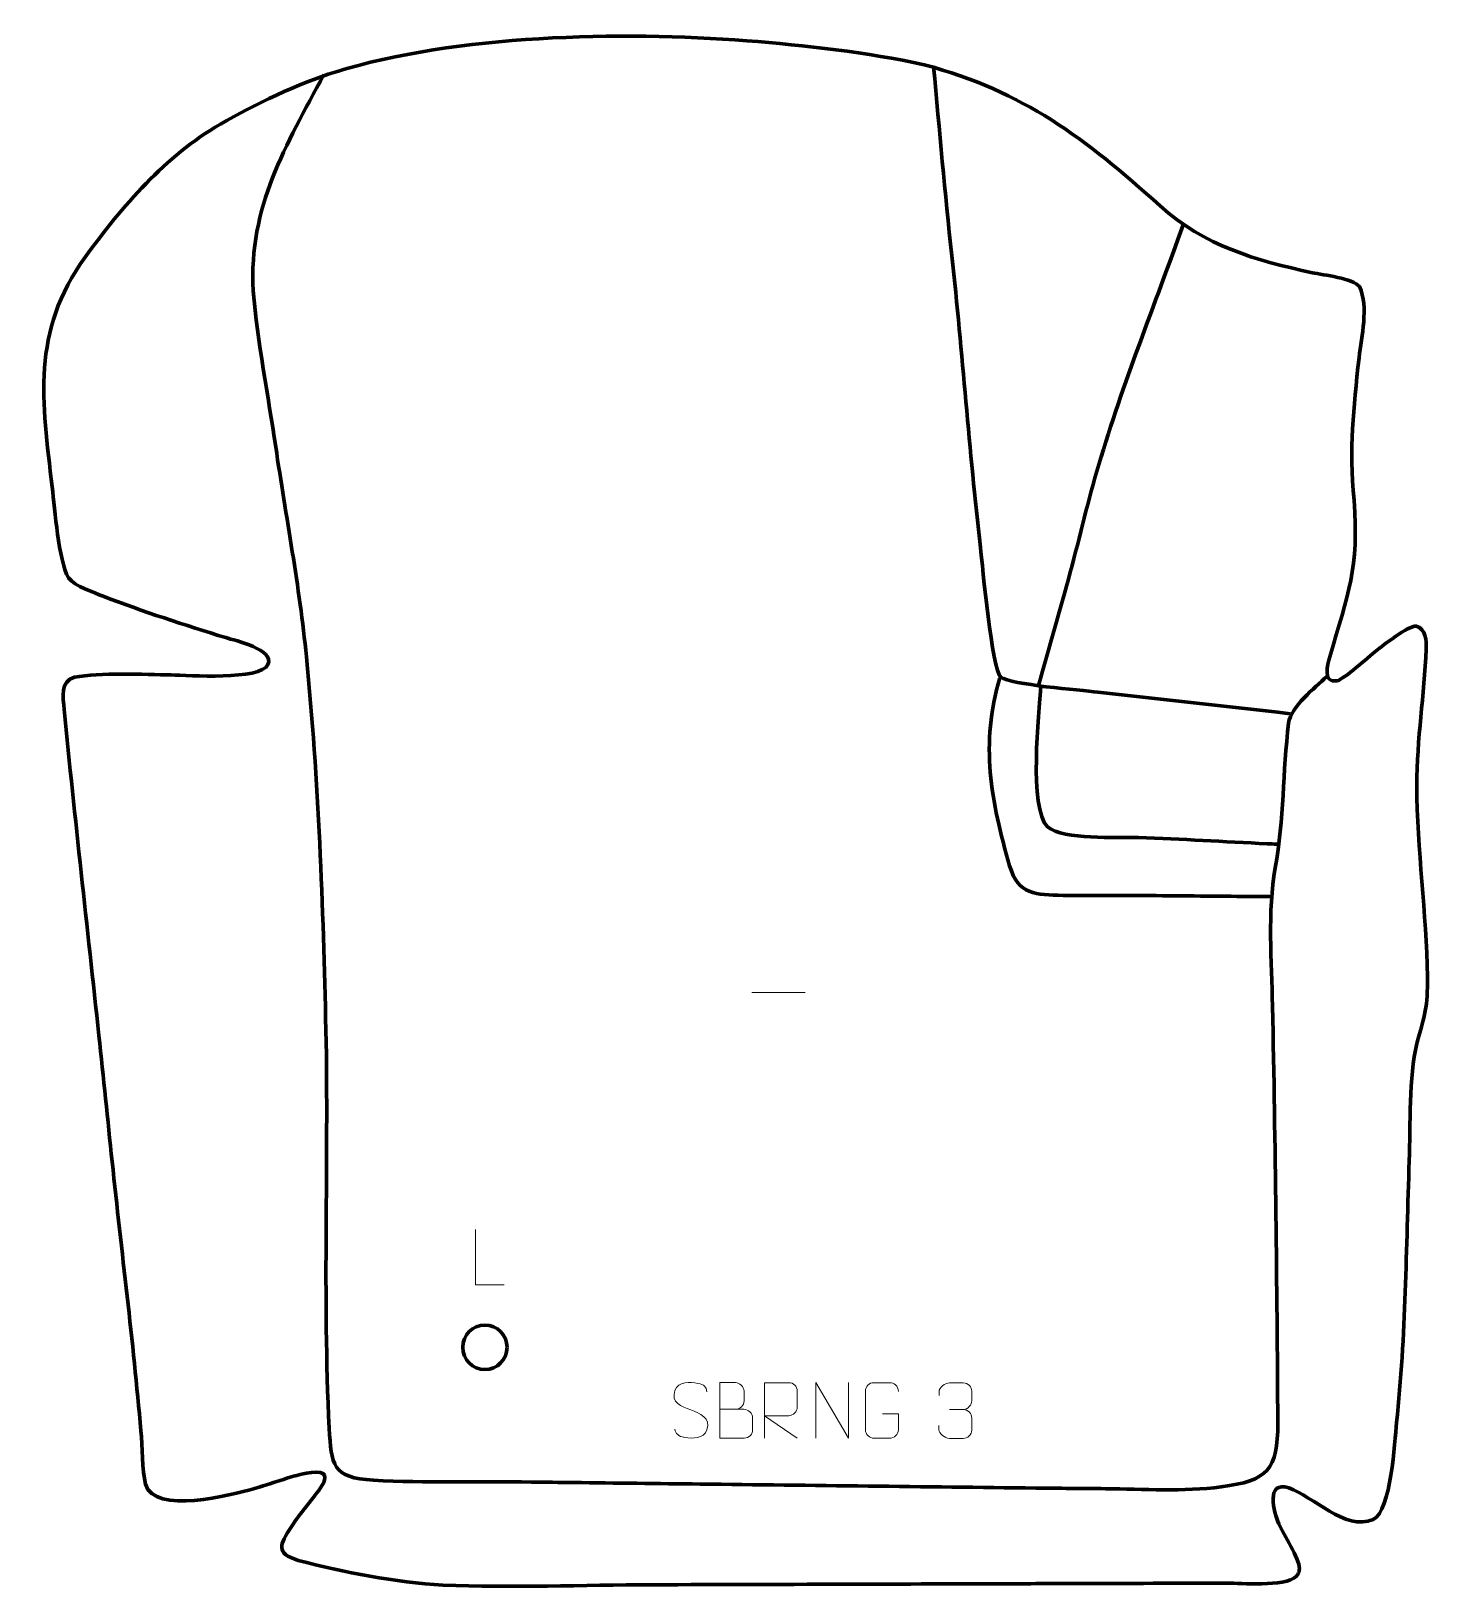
# Model space of a CAD drawing. Header units: millimetres. Extents: x 980 to 1608, y 210 to 910.
import ezdxf

# ---------------------------------------------------------------- set-up
doc = ezdxf.new("R2010")
doc.units = ezdxf.units.MM
doc.header["$MEASUREMENT"] = 0
doc.layers.add('layer 2', color=7, linetype='Continuous')
doc.layers.add('layer 3', color=7, linetype='Continuous')

msp = doc.modelspace()

# ---------------------------------------------------------------- linework, layer by layer
at = {"layer": 'layer 2', "color": 142, "lineweight": 200}
msp.add_ellipse((1184.3745, 318.4096), major_axis=(9.9553, 0), ratio=0.99998996, dxfattribs=at)
at = {"layer": 'layer 2', "color": 142, "lineweight": 158}
for points, knots in [([(1562.7609, 619.9667), (1557.2683, 614.8366), (1546.8024, 606.6649), (1545.6094, 599.0516), (1545.6094, 599.0516), (1542.9492, 577.2151), (1543.6276, 555.8535), (1539.5854, 534.0438), (1539.5854, 534.0438), (1536.1287, 514.3065), (1537.971, 491.9337), (1538.3947, 471.8017), (1538.3947, 471.8017), (1539.6686, 409.3482), (1540.4009, 346.776), (1540.7554, 284.3098), (1540.7554, 284.3098), (1540.8232, 263.4223), (1536.2986, 258.4264), (1515.2775, 255.6701), (1515.2775, 255.6701), (1498.4356, 253.4617), (1480.2882, 254.597), (1463.2845, 254.848), (1463.2845, 254.848), (1452.8488, 254.9491), (1442.4131, 255.0071), (1431.9775, 255.1285), (1431.9775, 255.1285), (1381.6969, 255.725), (1331.4163, 256.3215), (1281.1357, 256.9179), (1281.1357, 256.9179), (1262.1618, 257.143), (1243.188, 257.3681), (1224.2142, 257.5932), (1224.2142, 257.5932), (1217.8896, 257.6682), (1211.5649, 257.7432), (1205.2404, 257.8183), (1205.2404, 257.8183), (1181.8341, 258.0538), (1157.5528, 257.4372), (1134.2664, 258.6477), (1134.2664, 258.6477), (1115.5808, 259.7102), (1115.3719, 265.592), (1114.3562, 282.0764), (1114.3562, 282.0764), (1111.4139, 341.4898), (1114.1085, 401.4384), (1112.8969, 461.0335), (1112.8969, 461.0335), (1111.6074, 516.5472), (1109.5994, 573.6323), (1104.1252, 628.8671), (1104.1252, 628.8671), (1101.0159, 660.2402), (1094.9348, 692.0889), (1090.3126, 723.3742), (1090.3126, 723.3742), (1086.8812, 746.2879), (1082.2385, 770.4792), (1080.192, 793.4269), (1080.192, 793.4269), (1078.1432, 831.4184), (1094.9219, 858.6316), (1111.9903, 890.7836)], [0, 0, 0, 0, 0.05555556, 0.05555556, 0.05555556, 0.05555556, 0.11111111, 0.11111111, 0.11111111, 0.11111111, 0.16666667, 0.16666667, 0.16666667, 0.16666667, 0.22222222, 0.22222222, 0.22222222, 0.22222222, 0.27777778, 0.27777778, 0.27777778, 0.27777778, 0.33333333, 0.33333333, 0.33333333, 0.33333333, 0.38888889, 0.38888889, 0.38888889, 0.38888889, 0.44444444, 0.44444444, 0.44444444, 0.44444444, 0.5, 0.5, 0.5, 0.5, 0.55555556, 0.55555556, 0.55555556, 0.55555556, 0.61111111, 0.61111111, 0.61111111, 0.61111111, 0.66666667, 0.66666667, 0.66666667, 0.66666667, 0.72222222, 0.72222222, 0.72222222, 0.72222222, 0.77777778, 0.77777778, 0.77777778, 0.77777778, 0.83333333, 0.83333333, 0.83333333, 0.83333333, 0.88888889, 0.88888889, 0.88888889, 0.88888889, 1, 1, 1, 1]), ([(1386.0595, 894.103), (1388.6674, 865.7452), (1391.1427, 837.4979), (1394.2517, 809.1843), (1394.2517, 809.1843), (1399.0219, 765.5041), (1402.0238, 721.8433), (1407.1339, 678.1165), (1407.1339, 678.1165), (1408.0182, 669.8749), (1412.2218, 622.9523), (1416.3258, 619.7537), (1416.3258, 619.7537), (1420.6427, 616.3892), (1451.822, 613.9239), (1459.8791, 613.0197), (1459.8791, 613.0197), (1488.6686, 609.7886), (1517.458, 606.5569), (1546.2474, 603.3258)], [0, 0, 0, 0, 0.16666667, 0.16666667, 0.16666667, 0.16666667, 0.33333333, 0.33333333, 0.33333333, 0.33333333, 0.5, 0.5, 0.5, 0.5, 0.66666667, 0.66666667, 0.66666667, 0.66666667, 1, 1, 1, 1]), ([(1498.2279, 823.1368), (1485.5618, 787.6254), (1471.0158, 751.4416), (1460.2928, 715.4084), (1460.2928, 715.4084), (1455.6146, 699.5802), (1451.8033, 683.0249), (1447.4926, 666.9967), (1447.4926, 666.9967), (1442.9023, 649.9544), (1438.0124, 632.9997), (1433.2371, 616.0091)], [0, 0, 0, 0, 0.25, 0.25, 0.25, 0.25, 0.5, 0.5, 0.5, 0.5, 1, 1, 1, 1]), ([(1415.8648, 619.4812), (1406.8448, 589.8623), (1411.8947, 563.9101), (1420.2332, 534.9224), (1420.2332, 534.9224), (1424.0508, 521.6507), (1431.9534, 522.0222), (1444.2135, 521.641), (1444.2135, 521.641), (1453.4272, 521.3546), (1462.685, 521.6861), (1471.9091, 521.6233), (1471.9091, 521.6233), (1487.0599, 521.4919), (1502.2108, 521.3601), (1517.3616, 521.2287), (1517.3616, 521.2287), (1523.99, 521.1713), (1530.6185, 521.1139), (1537.247, 521.0564)], [0, 0, 0, 0, 0.16666667, 0.16666667, 0.16666667, 0.16666667, 0.33333333, 0.33333333, 0.33333333, 0.33333333, 0.5, 0.5, 0.5, 0.5, 0.66666667, 0.66666667, 0.66666667, 0.66666667, 1, 1, 1, 1]), ([(1434.3065, 615.8891), (1433.3367, 603.4936), (1428.7489, 560.8899), (1437.263, 552.4217), (1437.263, 552.4217), (1444.7244, 546.4868), (1468.0044, 547.9587), (1478.173, 547.6059), (1478.173, 547.6059), (1497.4445, 546.9373), (1516.7029, 545.7502), (1535.9652, 544.8504), (1535.9652, 544.8504), (1535.9652, 544.8504), (1536.9089, 544.8063), (1536.9089, 544.8063), (1536.9089, 544.8063), (1538.4847, 544.7331), (1540.0606, 544.6599), (1541.6365, 544.5868)], [0, 0, 0, 0, 0.16666667, 0.16666667, 0.16666667, 0.16666667, 0.33333333, 0.33333333, 0.33333333, 0.33333333, 0.5, 0.5, 0.5, 0.5, 0.66666667, 0.66666667, 0.66666667, 0.66666667, 1, 1, 1, 1])]:
    msp.add_open_spline(points, degree=3, knots=knots, dxfattribs=at)
at = {"layer": 'layer 3', "color": 242, "lineweight": 158}
msp.add_open_spline([(1302.0728, 905.9027), (1328.2693, 903.803), (1356.1668, 900.7179), (1381.8297, 895.1197), (1381.8297, 895.1197), (1426.8927, 882.9761), (1453.898, 862.1981), (1487.863, 831.6181), (1487.863, 831.6181), (1507.8098, 813.6593), (1530.7432, 807.1809), (1556.327, 801.576), (1556.327, 801.576), (1561.0927, 800.6238), (1574.7005, 799.0388), (1577.4501, 795.3334), (1577.4501, 795.3334), (1581.7082, 785.918), (1578.3631, 773.3941), (1577.2798, 763.297), (1577.2798, 763.297), (1574.7331, 739.7226), (1572.8394, 723.2986), (1575.051, 699.324), (1575.051, 699.324), (1577.3352, 668.6181), (1572.4085, 657.3376), (1564.1025, 628.8884), (1564.1025, 628.8884), (1563.1049, 625.4714), (1560.8377, 617.1087), (1567.2539, 618.0392), (1567.2539, 618.0392), (1570.8453, 618.9877), (1581.0715, 628.5001), (1585.0075, 631.5902), (1585.0075, 631.5902), (1588.1093, 634.0255), (1599.3282, 642.9443), (1602.9409, 642.6714), (1602.9409, 642.6714), (1607.3904, 641.3467), (1607.552, 636.3731), (1607.455, 632.3861), (1607.455, 632.3861), (1606.5728, 611.6605), (1603.3267, 592.0104), (1603.2208, 570.9844), (1603.2208, 570.9844), (1603.4637, 542.1409), (1607.5243, 513.6623), (1608.0263, 485.0438), (1608.0263, 485.0438), (1608.2132, 471.3272), (1606.8431, 467.8264), (1603.2349, 454.9804), (1603.2349, 454.9804), (1599.6285, 439.6661), (1600.446, 418.4363), (1599.852, 402.277), (1599.852, 402.277), (1598.4338, 363.0218), (1598.364, 323.6274), (1594.1424, 284.5391), (1594.1424, 284.5391), (1593.2495, 275.534), (1591.772, 245.2774), (1583.6713, 240.9481), (1583.6713, 240.9481), (1570.9086, 235.749), (1556.6171, 251.448), (1545.6684, 255.1705), (1545.6684, 255.1705), (1535.1345, 258.7518), (1539.0074, 244.1472), (1541.1905, 239.0989), (1541.1905, 239.0989), (1543.4182, 233.9473), (1550.5379, 223.655), (1550.4477, 218.9017), (1550.4477, 218.9017), (1550.4283, 217.8817), (1550.2583, 217.4078), (1549.8692, 216.4907), (1549.8692, 216.4907), (1546.8312, 210.5552), (1525.9505, 212.2754), (1519.707, 212.3413), (1519.707, 212.3413), (1517.9853, 212.3595), (1516.2649, 212.3719), (1514.5433, 212.3771), (1514.5433, 212.3771), (1491.7877, 212.3119), (1469.0321, 212.2467), (1446.2765, 212.1815), (1446.2765, 212.1815), (1439.9554, 212.1634), (1433.6344, 212.1452), (1427.3134, 212.1271), (1427.3134, 212.1271), (1402.3455, 212.0555), (1377.3776, 211.984), (1352.4096, 211.9125), (1352.4096, 211.9125), (1321.4367, 211.8237), (1290.4637, 211.735), (1259.4908, 211.6462), (1259.4908, 211.6462), (1228.4406, 211.5205), (1196.4045, 210.2485), (1165.4731, 211.5283), (1165.4731, 211.5283), (1144.297, 212.6556), (1120.877, 217.2279), (1100.3562, 222.6281), (1100.3562, 222.6281), (1090.0062, 225.8906), (1092.1601, 229.6425), (1097.2998, 237.6152), (1097.2998, 237.6152), (1101.6086, 244.2196), (1105.894, 249.0559), (1110.5258, 255.1853), (1110.5258, 255.1853), (1115.3084, 262.6178), (1110.6459, 263.0145), (1104.0952, 261.7783), (1104.0952, 261.7783), (1096.78, 260.3977), (1087.9021, 256.8936), (1080.4037, 254.7756), (1080.4037, 254.7756), (1070.7275, 252.1435), (1035.5285, 242.9161), (1031.8136, 256.8499), (1031.8136, 256.8499), (1030.3087, 263.1754), (1030.351, 273.8563), (1029.7377, 280.8997), (1029.7377, 280.8997), (1026.19, 321.1977), (1021.0456, 361.6557), (1016.7986, 401.9392), (1016.7986, 401.9392), (1014.8081, 420.8197), (1012.8175, 439.7003), (1010.8271, 458.5809), (1010.8271, 458.5809), (1005.6626, 507.4571), (999.9834, 556.3091), (995.2272, 605.2236), (995.2272, 605.2236), (994.6972, 610.6743), (993.4249, 617.9329), (999.946, 619.6865), (999.946, 619.6865), (1010.9256, 621.9117), (1031.4239, 620.9213), (1043.2877, 620.721), (1043.2877, 620.721), (1050.9425, 620.5916), (1083.4329, 618.2153), (1086.8411, 625.3745), (1086.8411, 625.3745), (1090.0479, 632.1106), (1072.2403, 636.2113), (1067.8288, 637.5052), (1067.8288, 637.5052), (1049.7732, 642.9881), (1030.3657, 649.3844), (1012.8058, 656.1459), (1012.8058, 656.1459), (1008.5401, 657.7885), (999.9936, 660.6395), (997.1682, 664.3611), (997.1682, 664.3611), (992.6072, 672.8466), (991.1145, 694.7271), (989.8525, 705.2466), (989.8525, 705.2466), (985.2095, 743.7375), (980.3852, 775.0424), (1004.6679, 808.603), (1004.6679, 808.603), (1021.3434, 831.6499), (1040.6685, 853.924), (1065.4741, 868.4244), (1065.4741, 868.4244), (1080.4223, 877.1626), (1100.5529, 886.7587), (1117.0681, 891.8471), (1117.0681, 891.8471), (1171.8441, 908.7236), (1244.9886, 910.2238), (1302.0728, 905.9027)], degree=3, knots=[0, 0, 0, 0, 0.02, 0.02, 0.02, 0.02, 0.04, 0.04, 0.04, 0.04, 0.06, 0.06, 0.06, 0.06, 0.08, 0.08, 0.08, 0.08, 0.1, 0.1, 0.1, 0.1, 0.12, 0.12, 0.12, 0.12, 0.14, 0.14, 0.14, 0.14, 0.16, 0.16, 0.16, 0.16, 0.18, 0.18, 0.18, 0.18, 0.2, 0.2, 0.2, 0.2, 0.22, 0.22, 0.22, 0.22, 0.24, 0.24, 0.24, 0.24, 0.26, 0.26, 0.26, 0.26, 0.28, 0.28, 0.28, 0.28, 0.3, 0.3, 0.3, 0.3, 0.32, 0.32, 0.32, 0.32, 0.34, 0.34, 0.34, 0.34, 0.36, 0.36, 0.36, 0.36, 0.38, 0.38, 0.38, 0.38, 0.4, 0.4, 0.4, 0.4, 0.42, 0.42, 0.42, 0.42, 0.44, 0.44, 0.44, 0.44, 0.46, 0.46, 0.46, 0.46, 0.48, 0.48, 0.48, 0.48, 0.5, 0.5, 0.5, 0.5, 0.52, 0.52, 0.52, 0.52, 0.54, 0.54, 0.54, 0.54, 0.56, 0.56, 0.56, 0.56, 0.58, 0.58, 0.58, 0.58, 0.6, 0.6, 0.6, 0.6, 0.62, 0.62, 0.62, 0.62, 0.64, 0.64, 0.64, 0.64, 0.66, 0.66, 0.66, 0.66, 0.68, 0.68, 0.68, 0.68, 0.7, 0.7, 0.7, 0.7, 0.72, 0.72, 0.72, 0.72, 0.74, 0.74, 0.74, 0.74, 0.76, 0.76, 0.76, 0.76, 0.78, 0.78, 0.78, 0.78, 0.8, 0.8, 0.8, 0.8, 0.82, 0.82, 0.82, 0.82, 0.84, 0.84, 0.84, 0.84, 0.86, 0.86, 0.86, 0.86, 0.88, 0.88, 0.88, 0.88, 0.9, 0.9, 0.9, 0.9, 0.92, 0.92, 0.92, 0.92, 0.94, 0.94, 0.94, 0.94, 0.96, 0.96, 0.96, 0.96, 1, 1, 1, 1], dxfattribs=at)
at = {"layer": 'layer 3', "color": 250, "lineweight": 9}
for points in [[(1304.2682, 477.9386), (1304.2682, 477.9386), (1328.2462, 477.9386), (1328.2462, 477.9386)], [(1393.193, 290.4452), (1393.193, 290.4452), (1399.3894, 290.4452), (1399.3894, 290.4452)]]:
    msp.add_open_spline(points, degree=3, dxfattribs=at)
for points, knots in [([(1193.0535, 346.4879), (1193.0535, 346.4879), (1180.1044, 346.4879), (1180.1044, 346.4879), (1180.1044, 346.4879), (1180.1044, 346.4879), (1180.1044, 371.4415), (1180.1044, 371.4415)], [0, 0, 0, 0, 0.33333333, 0.33333333, 0.33333333, 0.33333333, 1, 1, 1, 1]), ([(1276.9498, 290.264), (1272.7015, 291.7344), (1267.7934, 293.5302), (1269.7985, 299.0505), (1269.7985, 299.0505), (1271.302, 303.1904), (1276.5156, 302.8019), (1280.1192, 302.2008), (1280.1192, 302.2008), (1282.9798, 301.7236), (1283.8445, 300.5104), (1284.1551, 298.4263)], [0, 0, 0, 0, 0.25, 0.25, 0.25, 0.25, 0.5, 0.5, 0.5, 0.5, 1, 1, 1, 1]), ([(1289.9476, 290.5291), (1293.5862, 290.5295), (1297.1733, 290.5295), (1300.8127, 290.5291), (1300.8127, 290.5291), (1302.7881, 290.5118), (1304.7117, 288.7757), (1304.7117, 286.7261), (1304.7117, 286.7261), (1304.7113, 285.5975), (1304.7113, 282.5481), (1304.7117, 281.4192), (1304.7117, 281.4192), (1304.7293, 279.5613), (1303.1872, 277.5474), (1300.8657, 277.5643), (1300.8657, 277.5643), (1297.2259, 277.5647), (1293.5865, 277.5647), (1289.9476, 277.5643), (1289.9476, 277.5643), (1289.9476, 285.8826), (1289.9476, 294.2004), (1289.9476, 302.5179), (1289.9476, 302.5179), (1292.3213, 302.5179), (1294.6954, 302.5179), (1297.0696, 302.5179), (1297.0696, 302.5179), (1298.7504, 302.5355), (1300.8472, 300.625), (1300.8649, 298.6626), (1300.8649, 298.6626), (1300.8645, 296.5965), (1300.8645, 296.4505), (1300.8649, 294.384), (1300.8649, 294.384), (1300.8822, 292.3179), (1299.0277, 290.5118), (1297.0177, 290.5291)], [0, 0, 0, 0, 0.09090909, 0.09090909, 0.09090909, 0.09090909, 0.18181818, 0.18181818, 0.18181818, 0.18181818, 0.27272727, 0.27272727, 0.27272727, 0.27272727, 0.36363636, 0.36363636, 0.36363636, 0.36363636, 0.45454545, 0.45454545, 0.45454545, 0.45454545, 0.54545455, 0.54545455, 0.54545455, 0.54545455, 0.63636364, 0.63636364, 0.63636364, 0.63636364, 0.72727273, 0.72727273, 0.72727273, 0.72727273, 0.81818182, 0.81818182, 0.81818182, 0.81818182, 1, 1, 1, 1]), ([(1310.0692, 277.5607), (1310.0692, 277.5607), (1310.0692, 302.5142), (1310.0692, 302.5142), (1310.0692, 302.5142), (1313.664, 302.5142), (1317.2595, 302.5142), (1320.8547, 302.5142), (1320.8547, 302.5142), (1323.18, 302.4765), (1324.7373, 300.9865), (1324.7332, 298.6201), (1324.7332, 298.6201), (1324.7328, 296.5846), (1324.7328, 293.5252), (1324.7332, 291.4892), (1324.7332, 291.4892), (1324.7267, 289.6137), (1322.9144, 287.6719), (1320.9049, 287.6528), (1320.9049, 287.6528), (1320.9049, 287.6528), (1310.0692, 287.6528), (1310.0692, 287.6528), (1310.0692, 287.6528), (1310.0692, 287.6528), (1324.7239, 277.5607), (1324.7239, 277.5607)], [0, 0, 0, 0, 0.125, 0.125, 0.125, 0.125, 0.25, 0.25, 0.25, 0.25, 0.375, 0.375, 0.375, 0.375, 0.5, 0.5, 0.5, 0.5, 0.625, 0.625, 0.625, 0.625, 0.75, 0.75, 0.75, 0.75, 1, 1, 1, 1]), ([(1333.1614, 277.61), (1333.1614, 277.61), (1333.1614, 302.5635), (1333.1614, 302.5635), (1333.1614, 302.5635), (1333.1614, 302.5635), (1347.8162, 277.61), (1347.8162, 277.61), (1347.8162, 277.61), (1347.8162, 277.61), (1347.8162, 302.5635), (1347.8162, 302.5635)], [0, 0, 0, 0, 0.25, 0.25, 0.25, 0.25, 0.5, 0.5, 0.5, 0.5, 1, 1, 1, 1]), ([(1363.0386, 288.5431), (1363.0386, 288.5431), (1370.2067, 288.5431), (1370.2067, 288.5431), (1370.2067, 288.5431), (1370.2067, 288.5431), (1370.2067, 281.375), (1370.2067, 281.375), (1370.2067, 281.375), (1370.067, 279.0516), (1368.3898, 277.572), (1366.242, 277.5612), (1366.242, 277.5612), (1363.9102, 277.5616), (1361.5782, 277.5616), (1359.2467, 277.5612), (1359.2467, 277.5612), (1357.3218, 277.4558), (1355.3496, 279.3403), (1355.3608, 281.3576), (1355.3608, 281.3576), (1355.3612, 287.1277), (1355.3612, 292.8974), (1355.3608, 298.6667), (1355.3608, 298.6667), (1355.365, 300.8048), (1357.1118, 302.524), (1359.2641, 302.5106), (1359.2641, 302.5106), (1361.5898, 302.5106), (1363.9159, 302.5106), (1366.242, 302.5106), (1366.242, 302.5106), (1368.1887, 302.546), (1370.1801, 301.0545), (1370.2067, 298.6168)], [0, 0, 0, 0, 0.1, 0.1, 0.1, 0.1, 0.2, 0.2, 0.2, 0.2, 0.3, 0.3, 0.3, 0.3, 0.4, 0.4, 0.4, 0.4, 0.5, 0.5, 0.5, 0.5, 0.6, 0.6, 0.6, 0.6, 0.7, 0.7, 0.7, 0.7, 0.8, 0.8, 0.8, 0.8, 1, 1, 1, 1]), ([(1388.4833, 296.6904), (1388.4833, 296.6904), (1388.4833, 298.5476), (1388.4833, 298.5476), (1388.4833, 298.5476), (1388.469, 300.2895), (1391.1335, 302.4076), (1393.1926, 302.3849), (1393.1926, 302.3849), (1395.2567, 302.3849), (1397.3207, 302.3849), (1399.3844, 302.3849), (1399.3844, 302.3849), (1401.5789, 302.3937), (1403.1772, 300.5469), (1403.2216, 298.6348), (1403.2216, 298.6348), (1403.2212, 297.1997), (1403.2212, 295.7646), (1403.2216, 294.3291), (1403.2216, 294.3291), (1403.173, 292.6756), (1401.5704, 290.4456), (1399.3721, 290.4556), (1399.3721, 290.4556), (1401.5758, 290.4444), (1403.1838, 288.6412), (1403.2378, 286.5817), (1403.2378, 286.5817), (1403.2374, 284.797), (1403.2374, 283.0123), (1403.2378, 281.2272), (1403.2378, 281.2272), (1403.2479, 279.1658), (1401.193, 277.4027), (1399.3721, 277.4108), (1399.3721, 277.4108), (1397.3068, 277.4111), (1395.2416, 277.4111), (1393.176, 277.4108), (1393.176, 277.4108), (1391.0074, 277.4223), (1388.4764, 279.8225), (1388.4578, 281.2843), (1388.4578, 281.2843), (1388.4578, 281.2843), (1388.4578, 283.1929), (1388.4578, 283.1929)], [0, 0, 0, 0, 0.07692308, 0.07692308, 0.07692308, 0.07692308, 0.15384615, 0.15384615, 0.15384615, 0.15384615, 0.23076923, 0.23076923, 0.23076923, 0.23076923, 0.30769231, 0.30769231, 0.30769231, 0.30769231, 0.38461538, 0.38461538, 0.38461538, 0.38461538, 0.46153846, 0.46153846, 0.46153846, 0.46153846, 0.53846154, 0.53846154, 0.53846154, 0.53846154, 0.61538462, 0.61538462, 0.61538462, 0.61538462, 0.69230769, 0.69230769, 0.69230769, 0.69230769, 0.76923077, 0.76923077, 0.76923077, 0.76923077, 0.84615385, 0.84615385, 0.84615385, 0.84615385, 1, 1, 1, 1]), ([(1276.9498, 290.2639), (1280.9684, 288.6172), (1285.9979, 286.7289), (1284.1639, 281.3686), (1284.1639, 281.3686), (1282.7041, 277.1022), (1277.7933, 277.3589), (1274.0672, 277.9136), (1274.0672, 277.9136), (1271.3172, 278.3234), (1270.0963, 279.5369), (1269.7183, 281.6491)], [0, 0, 0, 0, 0.25, 0.25, 0.25, 0.25, 0.5, 0.5, 0.5, 0.5, 1, 1, 1, 1])]:
    msp.add_open_spline(points, degree=3, knots=knots, dxfattribs=at)

doc.saveas('drawing.dxf')
